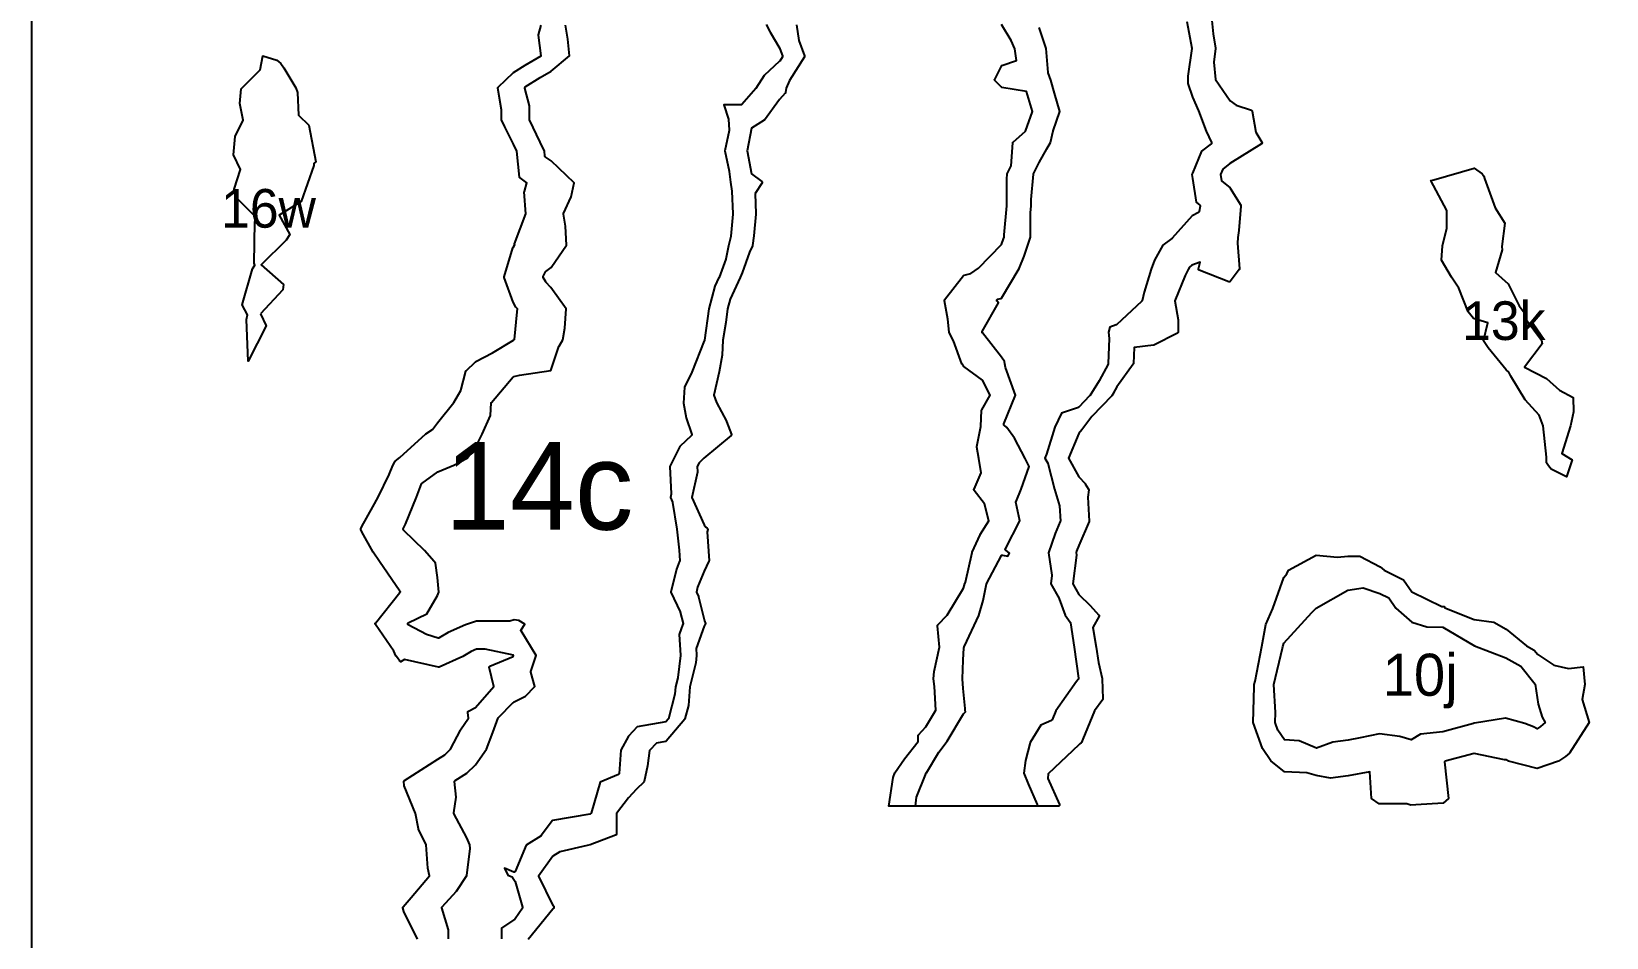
# Model space of a CAD drawing. Header units: millimetres. Extents: x 0 to 500, y 0 to 700.
# Drawn here: x 0 to 101.9, y 448.5 to 507.1 of the extents above; entities that cross this region are included whole.
import ezdxf
from ezdxf.enums import TextEntityAlignment as Align

# ---------------------------------------------------------------- set-up
doc = ezdxf.new("R2010")
doc.units = ezdxf.units.MM
for name, color, linetype in [('CORTE', 1, 'Continuous'), ('GRABADO', 5, 'Continuous'), ('HOJA', 8, 'Continuous')]:
    doc.layers.add(name, color=color, linetype=linetype)

msp = doc.modelspace()

# ---------------------------------------------------------------- linework, layer by layer
at = {"layer": 'CORTE'}
for points in [[(24.96, 448.4), (24.09, 450.18), (24.09, 450.18), (24.09, 450.18), (24.02, 450.42), (24.02, 450.43), (24.02, 450.44), (24.02, 450.44), (24.02, 450.45), (24.02, 450.46), (24.02, 450.47), (24.03, 450.47), (24.03, 450.48), (24.04, 450.49), (24.55, 451.1), (25.74, 452.5), (25.64, 452.98), (25.64, 452.98), (25.52, 454.5), (25.03, 455.51), (25.03, 455.51), (25.03, 455.51), (25.03, 455.52), (24.83, 456.53), (24.11, 458.31), (24.11, 458.32), (24.11, 458.33), (24.11, 458.33), (24.09, 458.59), (24.09, 458.59), (24.09, 458.6), (24.09, 458.61), (24.09, 458.62), (24.1, 458.63), (24.1, 458.64), (24.11, 458.65), (24.12, 458.65), (24.12, 458.66), (26.29, 460.04), (26.73, 460.32), (27.1, 460.68), (27.75, 461.91), (27.75, 461.92), (28.26, 462.69), (28.22, 463.06), (28.22, 463.06), (28.22, 463.07), (28.22, 463.08), (28.22, 463.09), (28.22, 463.1), (28.23, 463.1), (28.23, 463.11), (28.24, 463.12), (28.25, 463.13), (28.26, 463.13), (28.72, 463.38), (29.91, 464.73), (29.61, 465.97), (29.61, 465.97), (29.61, 465.98), (29.61, 465.99), (29.61, 466), (29.61, 466), (29.62, 466.01), (29.62, 466.02), (29.62, 466.02), (29.63, 466.03), (29.63, 466.03), (29.64, 466.04), (29.65, 466.05), (31.16, 466.68), (31.18, 466.74), (31.17, 466.75), (29.34, 467.15), (28.79, 467.15), (28.43, 466.99), (27.89, 466.68), (27.89, 466.68), (26.36, 465.98), (26.35, 465.98), (26.33, 465.98), (26.32, 465.98), (24.12, 466.47), (23.92, 466.34), (23.92, 466.34), (23.91, 466.33), (23.89, 466.33), (23.88, 466.33), (23.88, 466.33), (23.87, 466.33), (23.86, 466.33), (23.85, 466.34), (23.84, 466.34), (23.83, 466.35), (23.82, 466.36), (23.82, 466.36), (23.68, 466.59), (23.58, 466.69), (23.57, 466.7), (23.57, 466.71), (23.57, 466.71), (23.56, 466.72), (23.44, 467.02), (22.24, 468.74), (22.23, 468.75), (22.23, 468.75), (22.23, 468.76), (22.23, 468.77), (22.22, 468.78), (22.22, 468.78), (22.22, 468.79), (22.23, 468.8), (22.23, 468.8), (22.23, 468.81), (22.23, 468.82), (22.24, 468.82), (22.24, 468.83), (23.82, 470.81), (23.83, 470.81), (23.83, 470.82), (23.83, 470.82), (23.84, 470.82), (23.85, 470.83), (23.87, 470.84), (23.87, 470.84), (23.82, 470.9), (23.82, 470.9), (22.51, 472.82), (22.09, 473.42), (22.09, 473.42), (21.37, 474.72), (21.37, 474.72), (21.36, 474.72), (21.31, 474.88), (21.31, 474.88), (21.31, 474.89), (21.31, 474.89), (21.31, 474.9), (21.31, 474.91), (21.31, 474.92), (21.31, 474.92), (21.36, 475.07), (21.37, 475.08), (22.08, 476.35), (22.08, 476.35), (22.43, 476.97), (23.13, 478.44), (23.37, 479.01), (23.51, 479.26), (23.51, 479.27), (23.51, 479.27), (23.52, 479.28), (23.52, 479.29), (23.83, 479.54), (25.5, 481.07), (25.5, 481.07), (25.5, 481.07), (25.93, 481.35), (26.27, 481.77), (27.32, 483.09), (27.76, 483.87), (28.09, 485.11), (28.09, 485.11), (28.09, 485.12), (28.09, 485.13), (28.1, 485.13), (28.1, 485.14), (28.11, 485.14), (28.72, 485.72), (28.73, 485.72), (28.73, 485.73), (29.82, 486.29), (31.18, 487.12), (31.25, 487.17), (31.42, 488.94), (31.44, 489.14), (31.33, 489.25), (31.32, 489.26), (31.32, 489.26), (31.15, 489.57), (31.15, 489.57), (30.58, 491.18), (30.58, 491.19), (30.58, 491.19), (30.58, 491.2), (30.58, 491.21), (30.58, 491.22), (30.58, 491.22), (31.14, 493.09), (31.15, 493.1), (31.15, 493.1), (31.21, 493.22), (31.21, 493.23), (31.22, 493.24), (31.22, 493.25), (31.23, 493.25), (31.26, 493.27), (31.25, 493.32), (31.25, 493.33), (31.25, 493.34), (31.25, 493.34), (31.25, 493.35), (31.25, 493.35), (31.98, 495.29), (31.87, 496.7), (31.87, 496.71), (31.87, 496.71), (31.88, 496.72), (31.88, 496.72), (32.04, 497.29), (31.6, 497.61), (31.59, 497.61), (31.58, 497.62), (31.58, 497.63), (31.57, 497.63), (31.57, 497.64), (31.57, 497.65), (31.57, 497.65), (31.56, 497.66), (31.4, 499.33), (31.17, 499.79), (31.17, 499.79), (30.62, 500.92), (30.41, 501.36), (30.41, 501.37), (30.41, 501.38), (30.41, 501.38), (30.41, 501.39), (30.41, 502), (30.17, 503.42), (30.17, 503.43), (30.17, 503.43), (30.17, 503.44), (30.17, 503.45), (30.18, 503.46), (30.18, 503.46), (30.18, 503.47), (30.19, 503.48), (31.17, 504.42), (31.17, 504.43), (31.92, 504.9), (31.92, 504.9), (32.97, 505.51), (32.79, 506.84), (32.79, 506.84), (32.79, 506.85), (32.79, 506.86), (32.97, 507.49)], [(49.48, 507.5), (49.63, 506.5), (50, 505.49), (50, 505.49), (50, 505.48), (50, 505.47), (50, 505.46), (50, 505.45), (50, 505.45), (50, 505.44), (49.99, 505.44), (49.99, 505.43), (49.02, 503.91), (48.82, 503.41), (48.77, 503.12), (48.77, 503.11), (48.76, 503.1), (48.76, 503.09), (48.75, 503.09), (48.75, 503.08), (48.39, 502.67), (47.4, 501.35), (47.4, 501.34), (47.39, 501.33), (47.39, 501.33), (47.38, 501.33), (46.57, 500.83), (46.3, 499.35), (46.57, 497.87), (47.23, 497.38), (47.23, 497.37), (47.24, 497.36), (47.24, 497.36), (47.25, 497.35), (47.25, 497.35), (47.25, 497.34), (47.26, 497.33), (47.26, 497.32), (47.26, 497.32), (47.26, 497.31), (47.26, 497.3), (47.25, 497.29), (47.25, 497.29), (47.25, 497.28), (47.25, 497.28), (46.8, 496.6), (46.85, 495.28), (46.85, 495.27), (46.73, 493.87), (46.63, 493.23), (46.63, 493.22), (46.63, 493.21), (46.45, 492.8), (45.96, 491.48), (45.84, 491.17), (45.84, 491.17), (45.19, 489.78), (45.02, 489.15), (44.9, 488.27), (44.9, 488.27), (44.71, 487.12), (44.68, 486.16), (44.68, 486.15), (44.68, 486.15), (44.47, 485.07), (44.47, 485.07), (44.13, 483.56), (44.31, 483.08), (44.96, 481.88), (44.96, 481.87), (45.27, 481.03), (45.28, 481.03), (45.28, 481.02), (45.28, 481.02), (45.28, 481.01), (45.28, 481), (45.28, 480.99), (45.27, 480.98), (45.27, 480.98), (45.26, 480.97), (45.26, 480.96), (45.25, 480.96), (43.49, 479.49), (43.18, 479.2), (43.06, 478.96), (43.08, 478.61), (43.08, 478.6), (43.08, 478.6), (43.08, 478.59), (42.7, 476.94), (43.51, 475.19), (43.61, 475.04), (43.71, 474.96), (43.71, 474.95), (43.72, 474.95), (43.72, 474.94), (43.73, 474.93), (43.73, 474.93), (43.73, 474.92), (43.73, 474.92), (43.74, 474.91), (43.74, 474.9), (43.74, 474.9), (43.74, 474.89), (43.71, 474.73), (43.83, 472.86), (43.83, 472.86), (43.83, 472.85), (43.82, 472.84), (43.82, 472.84), (43.82, 472.83), (43.51, 472.19), (43.08, 471.16), (43.01, 470.83), (43.14, 470.54), (43.14, 470.53), (43.52, 468.98), (43.59, 468.81), (43.59, 468.8), (43.59, 468.8), (43.59, 468.79), (43.59, 468.78), (43.59, 468.78), (43.59, 468.77), (43.59, 468.76), (43.59, 468.76), (43.58, 468.75), (43.58, 468.75), (43.51, 468.64), (42.99, 467.18), (43.01, 466.75), (43.01, 466.74), (43.01, 466.74), (42.96, 466.27), (42.96, 466.26), (42.59, 464.7), (42.5, 463.51), (42.49, 463.51), (42.26, 462.65), (42.26, 462.64), (42.26, 462.64), (42.25, 462.63), (42.25, 462.62), (41.06, 461.2), (41.05, 461.2), (41.05, 461.19), (41.04, 461.19), (41.03, 461.18), (41.01, 461.18), (40.43, 461.07), (39.98, 460.6), (39.85, 459.6), (39.85, 459.6), (39.62, 458.58), (39.61, 458.57), (39.61, 458.56), (39.61, 458.55), (39.6, 458.55), (39.14, 458.1), (38.61, 457.53), (37.83, 456.53), (37.83, 455.18), (37.83, 455.18), (37.83, 455.17), (37.83, 455.16), (37.82, 455.15), (37.82, 455.15), (37.82, 455.14), (37.81, 455.13), (37.8, 455.12), (37.79, 455.12), (37.79, 455.12), (37.78, 455.11), (36.13, 454.5), (35.93, 454.45), (34.17, 454.05), (33.71, 453.76), (32.8, 452.47), (33.72, 450.58), (33.77, 450.54), (33.77, 450.54), (33.78, 450.53), (33.78, 450.52), (33.78, 450.52), (33.79, 450.51), (33.79, 450.5), (33.79, 450.5), (33.79, 450.49), (33.79, 450.48), (33.79, 450.48), (33.79, 450.47), (33.78, 450.42), (33.78, 450.42), (33.76, 450.39), (33.76, 450.38), (33.76, 450.37), (33.75, 450.37), (33.75, 450.36), (33.74, 450.36), (33.72, 450.33), (32.12, 448.38)], [(76.33, 507.99), (76.42, 506.93), (76.58, 506), (76.58, 505.99), (76.58, 505.98), (76.58, 505.98), (76.47, 505.09), (76.59, 503.98), (77.52, 502.6), (77.91, 502.32), (78.9, 501.98), (78.91, 501.98), (78.92, 501.97), (78.92, 501.97), (78.93, 501.97), (78.93, 501.96), (78.94, 501.96), (78.94, 501.95), (78.95, 501.94), (78.95, 501.93), (78.95, 501.93), (78.95, 501.93), (79.19, 500.56), (79.58, 499.91), (79.58, 499.91), (79.58, 499.9), (79.59, 499.89), (79.59, 499.88), (79.59, 499.88), (79.59, 499.87), (79.59, 499.86), (79.59, 499.85), (79.59, 499.85), (79.58, 499.84), (79.58, 499.83), (79.57, 499.83), (79.57, 499.82), (79.56, 499.81), (79.56, 499.81), (77.51, 498.53), (77.06, 498.18), (76.91, 497.83), (76.98, 497.41), (77.52, 496.96), (77.52, 496.95), (77.52, 496.95), (77.53, 496.94), (78.22, 495.84), (78.22, 495.83), (78.23, 495.82), (78.23, 495.81), (78.23, 495.8), (78.23, 495.8), (78.23, 495.79), (78.08, 494.2), (78.03, 493.75), (78, 493.38), (78.14, 491.72), (78.14, 491.72), (78.14, 491.71), (78.13, 491.71), (78.13, 491.7), (78.13, 491.69), (78.13, 491.69), (78.12, 491.68), (78.12, 491.68), (77.52, 490.92), (77.52, 490.91), (77.51, 490.91), (77.5, 490.9), (77.5, 490.9), (77.49, 490.89), (77.48, 490.89), (77.47, 490.89), (77.47, 490.89), (77.45, 490.89), (77.44, 490.89), (77.44, 490.89), (75.52, 491.65), (75.51, 491.66), (75.5, 491.66), (75.5, 491.67), (75.49, 491.67), (75.49, 491.68), (75.48, 491.68), (75.48, 491.69), (75.48, 491.7), (75.48, 491.7), (75.48, 491.71), (75.47, 491.72), (75.47, 491.72), (75.48, 491.73), (75.48, 491.74), (75.59, 492.17), (75.06, 491.96), (74.89, 491.83), (74.81, 491.69), (74.61, 491.29), (73.96, 489.67), (74.16, 488.43), (74.16, 488.43), (74.16, 487.64), (74.16, 487.64), (74.16, 487.63), (74.16, 487.62), (74.16, 487.61), (74.15, 487.6), (74.14, 487.59), (74.14, 487.59), (74.14, 487.59), (74.13, 487.58), (74.12, 487.58), (72.6, 486.79), (72.59, 486.79), (72.58, 486.79), (71.33, 486.64), (71.27, 485.6), (71.27, 485.6), (71.27, 485.59), (71.27, 485.58), (71.27, 485.58), (71.26, 485.57), (70.19, 484.1), (69.98, 483.71), (69.98, 483.7), (69.87, 483.53), (69.87, 483.52), (68.58, 482.18), (68.06, 481.49), (68.06, 481.49), (67.93, 481.33), (67.75, 481.08), (67.07, 479.5), (67.74, 478.29), (68.15, 477.85), (68.16, 477.84), (68.16, 477.84), (68.37, 477.49), (68.37, 477.49), (68.37, 477.48), (68.37, 477.48), (68.37, 477.47), (68.38, 477.46), (68.38, 477.45), (68.38, 477.45), (68.32, 476.98), (68.4, 475.42), (68.4, 475.41), (68.4, 475.41), (68.4, 475.4), (68.4, 475.39), (67.75, 473.85), (67.6, 473.48), (67.56, 473.37), (67.58, 473.24), (67.58, 473.24), (67.58, 473.23), (67.58, 473.22), (67.36, 471.36), (67.74, 470.67), (68.47, 469.97), (68.47, 469.97), (69.04, 469.35), (69.05, 469.35), (69.05, 469.34), (69.06, 469.33), (69.06, 469.32), (69.06, 469.32), (69.06, 469.31), (69.06, 469.3), (69.06, 469.29), (69.06, 469.29), (69.06, 469.28), (69.05, 469.27), (69.05, 469.27), (68.65, 468.55), (68.86, 467.28), (69.02, 466.29), (69.25, 465.24), (69.25, 465.24), (69.25, 465.23), (69.3, 463.94), (69.3, 463.94), (69.3, 463.93), (69.3, 463.92), (69.3, 463.92), (69.3, 463.91), (69.29, 463.9), (68.76, 463.15), (67.99, 461.32), (67.91, 461.12), (67.91, 461.12), (67.91, 461.11), (67.9, 461.11), (67.9, 461.1), (67.9, 461.1), (67.89, 461.09), (67.81, 461.03), (67.74, 460.96), (67.74, 460.96), (65.75, 459.08), (65.73, 458.78), (66.49, 457.11), (66.49, 457.1), (66.5, 457.09), (66.5, 457.08), (66.5, 457.08), (66.5, 457.07), (66.5, 457.06), (66.5, 457.05), (66.49, 457.05), (66.49, 457.04), (66.49, 457.03), (66.48, 457.03), (66.47, 457.02), (66.46, 457.01), (66.45, 457), (66.44, 457), (66.43, 457), (66.42, 457), (62.92, 457), (56.51, 457), (55.46, 457), (55.73, 458.84), (55.73, 458.85), (55.73, 458.85), (55.85, 459.14), (55.85, 459.15), (55.85, 459.15), (56.47, 460.05), (57.35, 461.18), (57.35, 461.55), (57.35, 461.55), (57.35, 461.56), (57.35, 461.57), (57.36, 461.57), (57.36, 461.58), (57.37, 461.59), (57.37, 461.6), (57.84, 462.13), (58.49, 463.21), (58.4, 464.74), (58.35, 465.22), (58.35, 465.22), (58.35, 465.23), (58.38, 465.69), (58.38, 465.7), (58.38, 465.7), (58.73, 467.27), (58.6, 468.65), (58.6, 468.65), (58.6, 468.66), (58.61, 468.67), (58.61, 468.68), (58.61, 468.68), (58.61, 468.69), (58.62, 468.7), (58.62, 468.7), (58.62, 468.71), (59.23, 469.35), (60.28, 471.09), (60.34, 471.3), (60.35, 471.36), (60.35, 471.37), (60.35, 471.37), (60.36, 471.37), (60.41, 471.48), (60.85, 473.4), (60.85, 473.4), (60.85, 473.41), (61.37, 474.54), (61.37, 474.55), (61.93, 475.43), (61.65, 476.53), (60.98, 477.41), (60.97, 477.41), (60.97, 477.42), (60.97, 477.43), (60.96, 477.44), (60.96, 477.44), (60.96, 477.45), (60.96, 477.46), (60.96, 477.46), (60.96, 477.47), (60.96, 477.48), (60.97, 477.48), (61.42, 478.54), (61.27, 479.48), (61.15, 480.21), (61.15, 480.22), (61.15, 480.22), (61.15, 480.23), (61.15, 480.24), (61.41, 481.54), (61.45, 482.59), (61.45, 482.6), (61.45, 482.6), (61.46, 482.61), (61.46, 482.62), (61.46, 482.62), (62, 483.57), (61.51, 484.53), (60.3, 485.41), (60.3, 485.42), (60.29, 485.42), (60.29, 485.43), (60.19, 485.56), (60.18, 485.57), (60.18, 485.58), (59.63, 487.07), (59.36, 487.61), (59.35, 487.62), (59.35, 487.62), (59.35, 487.63), (59.35, 487.64), (59.27, 488.47), (59.05, 489.67), (59.04, 489.68), (59.04, 489.68), (59.04, 489.69), (59.05, 489.7), (59.05, 489.71), (59.05, 489.71), (59.05, 489.71), (59.06, 489.72), (59.06, 489.73), (60.29, 491.29), (60.29, 491.3), (60.3, 491.3), (60.3, 491.31), (60.31, 491.31), (60.32, 491.32), (60.32, 491.32), (60.75, 491.42), (61.26, 491.78), (62.73, 493.3), (62.87, 493.66), (62.91, 493.77), (62.91, 493.92), (62.91, 493.92), (63.08, 495.8), (63.08, 497.54), (63.08, 497.54), (63.1, 497.84), (63.1, 497.85), (63.11, 497.86), (63.11, 497.86), (63.11, 497.87), (63.36, 498.39), (63.47, 499.88), (63.48, 499.89), (63.48, 499.89), (63.48, 499.9), (63.48, 499.91), (63.49, 499.92), (63.49, 499.92), (64.3, 500.64), (64.75, 501.91), (64.36, 503.2), (62.77, 503.46), (62.76, 503.47), (62.75, 503.48), (62.74, 503.48), (62.32, 503.89), (62.31, 503.9), (62.3, 503.91), (62.3, 503.91), (62.3, 503.92), (62.3, 503.92), (62.29, 503.94), (62.29, 503.94), (62.29, 503.95), (62.29, 503.96), (62.29, 503.97), (62.3, 503.97), (62.3, 503.98), (62.73, 504.84), (62.73, 504.85), (62.74, 504.86), (62.75, 504.87), (62.76, 504.87), (62.76, 504.88), (63.71, 505.2), (63.61, 505.96), (63.36, 506.48), (62.73, 507.52)]]:
    msp.add_lwpolyline(points, dxfattribs=at)
for points in [[(14.82, 488.82), (15.17, 488.05), (14.02, 485.76), (13.91, 488.46), (13.98, 488.76), (13.63, 489.41), (14.3, 491.74), (14.44, 491.97), (14.41, 492.1), (14.44, 494.75), (14.5, 495.08), (13.22, 496.36), (13.11, 496.87), (13.51, 498.16), (13.06, 499.11), (13.17, 500.29), (13.69, 501.33), (13.47, 502.42), (13.56, 503.37), (14.79, 504.6), (14.97, 505.49), (15.86, 505.23), (16.13, 505), (16.32, 504.73), (17.09, 503.44), (17.2, 503.13), (17.28, 501.67), (17.94, 501.01), (18.38, 498.64), (18.26, 498.54), (18.27, 498.41), (17.44, 496.08), (16.02, 495.2), (16.7, 493.95), (16.47, 493.59), (14.85, 491.98), (16.31, 490.72), (16.25, 490.38), (14.82, 488.82)], [(90.71, 497.48), (93.32, 498.23), (93.84, 497.87), (93.89, 497.79), (93.94, 497.73), (93.98, 497.57), (94.68, 495.68), (95.3, 494.69), (95.11, 493.18), (95.12, 492.95), (94.7, 491.5), (95.52, 490.77), (96.22, 489.34), (96.55, 488.9), (96.61, 488.54), (97.66, 487.12), (97.72, 486.89), (96.57, 485.38), (98, 484.64), (98.84, 483.89), (99.72, 483.42), (99.73, 482.49), (99.55, 481.58), (98.99, 479.79), (99.65, 479.38), (99.28, 478.28), (98.3, 478.79), (98.12, 478.99), (97.99, 479.19), (97.98, 479.56), (97.78, 481.58), (97.51, 482.27), (96.62, 483.26), (95.68, 484.79), (95.55, 485.06), (95.39, 485.21), (94.22, 486.62), (93.92, 487.07), (94.19, 488.25), (93.27, 488.51), (92.92, 488.94), (92.31, 490.49), (91.84, 491.19), (91.2, 492.29), (91.26, 493.22), (91.55, 494.36), (91.54, 495.51), (90.5, 497.43), (90.71, 497.48)], [(100.48, 464.86), (100.3, 463.9), (100.74, 462.4), (99.48, 460.42), (99.22, 460.2), (98.77, 459.9), (97.38, 459.42), (95.54, 459.9), (95.38, 459.98), (95.34, 460), (95.27, 459.98), (93.31, 460.41), (91.44, 459.9), (91.4, 459.87), (91.66, 457.49), (91.3, 457.19), (89.53, 457.09), (89.22, 457.06), (88.96, 457.15), (87.17, 457.15), (86.67, 457.48), (86.57, 459.22), (85.16, 458.95), (84.02, 458.8), (83.1, 458.98), (82.49, 459.16), (81.05, 459.21), (80.17, 459.92), (79.63, 460.73), (79.02, 462.4), (79.09, 464.7), (79.09, 464.87), (79.14, 465.08), (79.57, 467.32), (79.84, 468.73), (80.3, 469.78), (81.01, 471.78), (81.19, 472.02), (81.3, 472.25), (83.1, 473.21), (84.47, 473.09), (85.15, 473.16), (85.91, 473.16), (87.23, 472.46), (87.48, 472.26), (88.75, 471.62), (89.28, 470.86), (91.22, 469.9), (91.27, 469.9), (91.38, 469.9), (91.41, 469.81), (93.32, 469.07), (94.59, 468.89), (95.39, 468.44), (96.69, 467.37), (97.2, 467.08), (97.43, 466.79), (98.47, 466.11), (99.42, 465.9), (100.37, 466), (100.48, 464.86)]]:
    msp.add_lwpolyline(points, close=True, dxfattribs=at)
at = {"layer": 'GRABADO'}
for points in [[(26.98, 448.42), (26.98, 449), (26.55, 450.42), (26.55, 450.43), (26.55, 450.43), (26.55, 450.44), (26.55, 450.45), (26.55, 450.46), (26.55, 450.47), (26.55, 450.47), (26.56, 450.48), (26.56, 450.49), (26.57, 450.49), (27.48, 451.51), (28.15, 452.51), (28.38, 454.26), (28.36, 454.5), (28.15, 454.95), (27.32, 456.52), (27.32, 456.53), (27.32, 456.53), (27.31, 456.54), (27.31, 456.55), (27.31, 456.56), (27.31, 456.57), (27.46, 457.57), (27.37, 458.59), (27.37, 458.59), (27.37, 458.6), (27.37, 458.61), (27.37, 458.62), (27.38, 458.62), (27.38, 458.63), (27.39, 458.64), (27.4, 458.65), (27.4, 458.65), (27.4, 458.66), (28.15, 459.13), (28.71, 459.67), (29.44, 460.67), (29.84, 461.75), (30.18, 462.7), (30.19, 462.7), (30.19, 462.71), (30.2, 462.72), (30.2, 462.72), (31.16, 463.69), (31.17, 463.7), (31.17, 463.7), (31.18, 463.71), (31.96, 464.11), (32.56, 464.73), (32.3, 465.65), (32.3, 465.66), (32.3, 465.67), (32.3, 465.68), (32.3, 465.68), (32.3, 465.69), (32.3, 465.7), (32.65, 466.74), (31.67, 468.32), (31.66, 468.32), (31.66, 468.33), (31.66, 468.33), (31.66, 468.34), (31.66, 468.35), (31.66, 468.35), (31.66, 468.36), (31.66, 468.37), (31.66, 468.38), (31.66, 468.38), (31.67, 468.39), (31.67, 468.39), (31.91, 468.76), (31.53, 469), (31.22, 469.04), (30.94, 468.96), (30.93, 468.96), (30.92, 468.96), (28.78, 468.96), (28.08, 468.71), (26.95, 468.22), (26.36, 467.87), (26.35, 467.87), (26.34, 467.86), (26.33, 467.86), (26.32, 467.86), (26.31, 467.86), (25.55, 468.09), (25.55, 468.09), (25.54, 468.09), (24.37, 468.72), (24.36, 468.73), (24.36, 468.73), (24.35, 468.73), (24.35, 468.74), (24.34, 468.75), (24.34, 468.75), (24.34, 468.76), (24.34, 468.77), (24.33, 468.78), (24.33, 468.78), (24.33, 468.79), (24.34, 468.8), (24.34, 468.8), (24.34, 468.81), (24.34, 468.82), (24.34, 468.82), (24.35, 468.83), (24.36, 468.84), (24.37, 468.85), (24.37, 468.85), (25.58, 469.42), (26.26, 470.61), (26.35, 470.83), (26.25, 471.78), (26.12, 472.71), (26.04, 472.81), (25.42, 473.52), (24.06, 474.84), (24.06, 474.85), (24.06, 474.85), (24.05, 474.87), (24.05, 474.88), (24.04, 474.88), (24.04, 474.89), (24.04, 474.9), (24.04, 474.9), (24.04, 474.91), (24.05, 474.92), (24.05, 474.93), (24.18, 475.23), (24.9, 476.96), (25.22, 477.83), (25.22, 477.83), (25.22, 477.84), (25.23, 477.85), (25.23, 477.85), (25.24, 477.86), (25.24, 477.86), (26.28, 478.61), (26.29, 478.61), (26.29, 478.61), (27.32, 479.04), (28.17, 479.49), (28.71, 480.19), (29.15, 481.04), (29.69, 482.24), (29.74, 483.06), (29.74, 483.06), (29.74, 483.07), (29.74, 483.07), (29.74, 483.08), (29.75, 483.09), (29.75, 483.1), (31.16, 484.74), (31.17, 484.75), (31.18, 484.75), (31.18, 484.75), (31.19, 484.76), (31.56, 484.86), (31.57, 484.86), (33.6, 485.16), (33.6, 485.16), (34.11, 486.72), (34.11, 486.73), (34.12, 486.73), (34.36, 487.15), (34.5, 487.89), (34.59, 489.14), (33.6, 490.53), (33.27, 490.87), (33.27, 490.87), (33.26, 490.87), (33.26, 490.88), (33.1, 491.17), (33.1, 491.17), (33.09, 491.18), (33.09, 491.19), (33.09, 491.19), (33.09, 491.2), (33.09, 491.21), (33.09, 491.21), (33.09, 491.22), (33.09, 491.23), (33.1, 491.23), (33.24, 491.53), (33.24, 491.53), (33.25, 491.54), (33.25, 491.55), (33.26, 491.55), (33.61, 491.82), (34.61, 493.26), (34.53, 494.48), (34.4, 495.27), (34.4, 495.27), (34.4, 495.28), (34.4, 495.29), (34.4, 495.29), (34.4, 495.3), (34.4, 495.31), (34.9, 496.39), (35.1, 497.29), (33.61, 498.71), (33.23, 498.98), (33.22, 498.99), (33.22, 499), (33.21, 499), (33.21, 499.01), (33.21, 499.01), (33.21, 499.02), (33.21, 499.03), (33.18, 499.33), (32.89, 499.91), (32.89, 499.91), (32.21, 501.36), (32.2, 501.37), (32.2, 501.37), (32.2, 501.38), (32.2, 501.39), (32.2, 502.26), (31.91, 503.41), (31.91, 503.42), (31.91, 503.43), (31.91, 503.43), (31.91, 503.44), (31.91, 503.45), (31.91, 503.45), (31.91, 503.46), (31.92, 503.47), (31.93, 503.48), (31.93, 503.48), (31.93, 503.49), (31.94, 503.49), (32.9, 504.1), (33.62, 504.51), (34.8, 505.5), (34.7, 506.57), (34.54, 507.49)], [(47.51, 507.53), (47.77, 507.02), (48.4, 505.97), (48.4, 505.97), (48.4, 505.96), (48.57, 505.49), (48.58, 505.49), (48.58, 505.48), (48.58, 505.47), (48.58, 505.46), (48.58, 505.45), (48.57, 505.45), (48.57, 505.44), (48.57, 505.44), (48.57, 505.43), (48.4, 505.16), (48.39, 505.16), (48.39, 505.15), (47.39, 504.22), (46.85, 503.39), (46.84, 503.38), (45.94, 502.35), (45.94, 502.35), (45.94, 502.35), (45.93, 502.34), (45.92, 502.33), (45.91, 502.33), (45.89, 502.33), (44.78, 502.33), (45.08, 501.41), (45.08, 501.41), (45.08, 501.4), (45.08, 501.4), (45.12, 500.69), (45.12, 500.68), (45.12, 500.68), (45.12, 500.67), (44.84, 499.35), (45.12, 498.04), (45.12, 498.03), (45.22, 497.33), (45.29, 496.76), (45.29, 496.76), (45.36, 495.28), (45.36, 495.27), (45.23, 493.84), (45.23, 493.84), (45.23, 493.83), (45.09, 493.22), (44.92, 492.35), (44.92, 492.35), (44.92, 492.35), (44.47, 491.17), (44.46, 491.17), (44.2, 490.6), (43.8, 489.15), (43.52, 487.12), (43.52, 487.12), (43.52, 487.12), (43.52, 487.11), (43.52, 487.11), (43.52, 487.09), (43.52, 487.08), (43.51, 487.08), (42.71, 485.06), (42.71, 485.06), (42.24, 484.09), (42.18, 483.05), (42.35, 482.1), (42.71, 481.03), (42.71, 481.03), (42.71, 481.02), (42.71, 481.01), (42.71, 481.01), (42.71, 481), (42.71, 480.99), (42.71, 480.99), (42.7, 480.98), (42.7, 480.97), (42.7, 480.97), (42.69, 480.96), (42.69, 480.96), (41.93, 480.24), (41.28, 478.96), (41.37, 477.19), (41.37, 477.18), (41.37, 477.17), (41.37, 477.17), (41.32, 476.94), (41.46, 476.64), (41.46, 476.63), (41.46, 476.62), (41.75, 474.91), (41.75, 474.91), (41.89, 473.55), (41.89, 473.55), (41.93, 472.86), (41.93, 472.86), (41.93, 472.85), (41.93, 472.84), (41.93, 472.84), (41.92, 472.83), (41.71, 472.31), (41.36, 470.83), (41.95, 469.55), (41.96, 469.55), (41.96, 469.54), (42.14, 468.8), (42.14, 468.79), (42.14, 468.79), (42.14, 468.78), (42.14, 468.77), (42.14, 468.77), (42.13, 468.76), (41.89, 468.09), (41.97, 466.75), (41.97, 466.74), (41.97, 466.74), (41.8, 465.31), (41.8, 465.3), (41.66, 464.7), (41.62, 464.24), (41.62, 464.24), (41.62, 464.23), (41.2, 462.65), (41.19, 462.64), (41.19, 462.64), (41.19, 462.63), (41.18, 462.62), (41.05, 462.47), (41.05, 462.47), (41.05, 462.46), (41.04, 462.46), (41.03, 462.45), (41.02, 462.45), (41.02, 462.45), (39.17, 462.12), (38.61, 461.53), (38.11, 460.61), (38, 459.11), (38, 459.1), (38, 459.09), (38, 459.09), (37.99, 459.08), (37.99, 459.08), (37.99, 459.07), (37.98, 459.06), (37.98, 459.06), (37.97, 459.05), (37.97, 459.05), (37.96, 459.05), (36.79, 458.54), (36.19, 456.54), (36.19, 456.54), (36.19, 456.54), (36.19, 456.53), (36.18, 456.52), (36.18, 456.52), (36.18, 456.52), (36.18, 456.52), (36.17, 456.51), (36.16, 456.5), (36.15, 456.49), (36.14, 456.48), (36.13, 456.48), (36.12, 456.47), (36.11, 456.47), (33.7, 456.07), (32.97, 455.09), (32.96, 455.09), (32.96, 455.08), (32, 454.47), (31.28, 452.77), (31.28, 452.77), (31.28, 452.76), (31.27, 452.75), (31.26, 452.74), (31.25, 452.74), (31.24, 452.73), (31.23, 452.73), (31.21, 452.73), (31.19, 452.73), (30.59, 452.98), (30.81, 452.54), (31.1, 452.42), (31.1, 452.41), (31.11, 452.41), (31.12, 452.4), (31.12, 452.4), (31.12, 452.39), (31.28, 452.13), (31.28, 452.13), (31.29, 452.12), (31.76, 450.46), (31.76, 450.46), (31.76, 450.45), (31.76, 450.44), (31.76, 450.43), (31.76, 450.43), (31.76, 450.42), (31.76, 450.41), (31.75, 450.4), (31.75, 450.4), (31.28, 449.71), (31.27, 449.71), (31.27, 449.7), (31.26, 449.7), (31.26, 449.69), (30.41, 449.1), (30.41, 448.42)], [(74.72, 507.72), (75.05, 506), (75.06, 505.99), (75.06, 505.98), (75.06, 505.98), (74.8, 504.19), (74.79, 503.95), (74.8, 503.71), (75.09, 502.82), (75.49, 501.94), (75.49, 501.94), (75.97, 500.64), (76.33, 499.9), (76.33, 499.9), (76.33, 499.89), (76.33, 499.88), (76.33, 499.88), (76.33, 499.87), (76.33, 499.86), (76.33, 499.86), (76.33, 499.85), (76.33, 499.84), (76.32, 499.83), (76.32, 499.83), (76.32, 499.82), (76.31, 499.82), (76.31, 499.82), (75.68, 499.33), (75.09, 497.91), (75.06, 497.83), (75.09, 497.57), (75.33, 496.04), (75.56, 495.85), (75.56, 495.85), (75.57, 495.84), (75.58, 495.83), (75.58, 495.81), (75.58, 495.8), (75.58, 495.8), (75.58, 495.79), (75.58, 495.79), (75.52, 495.43), (75.52, 495.42), (75.51, 495.41), (75.51, 495.41), (75.51, 495.41), (75.5, 495.4), (75.5, 495.39), (75.49, 495.39), (75.49, 495.38), (75.48, 495.38), (75.07, 495.15), (73.77, 493.71), (73.77, 493.7), (73.76, 493.7), (73.18, 493.25), (72.64, 492.3), (72.43, 491.7), (71.97, 490.23), (71.83, 489.66), (71.82, 489.66), (71.82, 489.65), (71.82, 489.64), (71.81, 489.64), (71.81, 489.63), (71.81, 489.63), (70.18, 488.11), (70.18, 488.11), (70.17, 488.1), (70.16, 488.1), (70.16, 488.1), (69.74, 487.96), (69.65, 487.64), (69.7, 487.23), (69.7, 487.23), (69.7, 487.22), (69.64, 485.6), (69.64, 485.6), (69.64, 485.59), (69.64, 485.58), (69.63, 485.58), (69.63, 485.57), (69.06, 484.48), (69.06, 484.48), (68.45, 483.53), (68.44, 483.52), (67.74, 482.79), (67.74, 482.78), (67.73, 482.78), (67.72, 482.77), (67.71, 482.77), (66.63, 482.39), (66.18, 481.5), (65.66, 479.76), (65.55, 479.5), (65.73, 479.17), (65.73, 479.17), (65.73, 479.16), (66.16, 477.48), (66.49, 476.42), (66.49, 476.42), (66.49, 476.41), (66.49, 476.41), (66.55, 475.42), (66.55, 475.41), (66.55, 475.41), (66.54, 475.4), (66.54, 475.39), (66.54, 475.39), (66.22, 474.63), (65.78, 473.37), (66, 471.92), (66, 471.92), (66, 471.91), (66, 471.91), (65.93, 471.36), (66.47, 470.41), (66.47, 470.4), (66.47, 470.4), (66.86, 469.34), (67.19, 468.89), (67.19, 468.88), (67.2, 468.87), (67.2, 468.86), (67.2, 468.85), (67.43, 467.28), (67.72, 465.26), (67.72, 465.26), (67.72, 465.25), (67.72, 465.25), (67.72, 465.24), (67.72, 465.23), (67.71, 465.2), (67.71, 465.2), (67.7, 465.18), (67.6, 465.06), (66.25, 463.15), (66.01, 462.57), (66.01, 462.57), (66, 462.56), (66, 462.56), (65.99, 462.55), (65.98, 462.54), (65.97, 462.54), (65.29, 462.23), (64.6, 461.12), (64.3, 459.94), (64.18, 459.12), (64.47, 458.44), (65.04, 457.1), (65.04, 457.1), (65.04, 457.09), (65.04, 457.08), (65.04, 457.07), (65.04, 457.07), (65.04, 457.06), (65.04, 457.05), (65.04, 457.05), (65.04, 457.04), (65.03, 457.03), (65.02, 457.02), (65.02, 457.02), (65.01, 457.01), (64.99, 457), (64.98, 457), (64.97, 457), (58.94, 457), (57.17, 457), (57.25, 457.57), (57.25, 457.58), (57.25, 457.58), (57.83, 459.02), (57.87, 459.14), (57.87, 459.14), (57.88, 459.15), (58.68, 460.49), (58.68, 460.49), (59.22, 461.19), (60.28, 462.97), (60.29, 462.97), (60.3, 462.98), (60.42, 463.09), (60.4, 463.18), (60.4, 463.18), (60.4, 463.19), (60.4, 463.19), (60.4, 463.3), (60.27, 464.61), (60.21, 465.22), (60.21, 465.23), (60.21, 465.23), (60.27, 466.44), (60.31, 467.24), (60.31, 467.24), (60.32, 467.27), (60.32, 467.28), (60.32, 467.29), (60.33, 467.34), (60.34, 467.34), (61.27, 469.33), (61.56, 470.29), (61.77, 471.36), (61.78, 471.37), (61.78, 471.37), (61.78, 471.37), (62.73, 473.19), (62.73, 473.2), (62.73, 473.2), (62.74, 473.21), (62.74, 473.22), (62.75, 473.22), (62.76, 473.23), (62.77, 473.23), (62.77, 473.23), (62.78, 473.23), (62.8, 473.23), (62.81, 473.23), (63.14, 473.15), (63.26, 473.36), (63.01, 473.54), (63.01, 473.54), (63, 473.55), (63, 473.55), (62.99, 473.56), (62.99, 473.57), (62.99, 473.58), (62.98, 473.59), (62.98, 473.59), (62.98, 473.6), (62.98, 473.61), (62.98, 473.61), (62.98, 473.62), (62.99, 473.63), (62.99, 473.63), (63.93, 475.43), (63.67, 476.65), (63.67, 476.65), (63.67, 476.66), (63.67, 476.67), (63.67, 476.68), (63.67, 476.68), (63.68, 476.69), (64.02, 477.48), (64.52, 478.96), (64.26, 479.46), (63.59, 480.78), (63.08, 481.48), (62.91, 481.62), (62.91, 481.63), (62.9, 481.63), (62.9, 481.64), (62.9, 481.64), (62.89, 481.65), (62.89, 481.66), (62.89, 481.67), (62.89, 481.67), (62.89, 481.68), (62.89, 481.69), (62.89, 481.7), (62.89, 481.7), (63.64, 483.57), (63, 485.35), (63, 485.35), (63, 485.36), (62.95, 485.59), (62.93, 485.75), (62.73, 486.01), (61.5, 487.6), (61.49, 487.6), (61.49, 487.61), (61.48, 487.62), (61.48, 487.63), (61.48, 487.64), (61.48, 487.65), (61.48, 487.65), (61.48, 487.66), (61.49, 487.67), (61.49, 487.68), (62.54, 489.54), (62.45, 489.63), (62.45, 489.63), (62.44, 489.64), (62.43, 489.65), (62.43, 489.66), (62.43, 489.66), (62.43, 489.67), (62.43, 489.68), (62.43, 489.69), (62.43, 489.69), (62.43, 489.7), (62.43, 489.71), (62.43, 489.72), (62.44, 489.72), (62.44, 489.73), (62.45, 489.73), (62.45, 489.74), (62.46, 489.74), (62.47, 489.75), (62.48, 489.76), (62.69, 489.81), (62.74, 489.84), (63.89, 491.75), (64.2, 492.55), (64.62, 493.77), (64.62, 495.34), (64.62, 495.35), (64.66, 495.8), (64.66, 496.22), (64.66, 496.22), (64.81, 497.84), (64.81, 497.85), (64.81, 497.86), (64.82, 497.86), (64.82, 497.87), (65.17, 498.6), (65.17, 498.6), (65.68, 499.49), (65.91, 499.9), (66.09, 500.66), (66.09, 500.66), (66.52, 501.91), (66.17, 503.09), (65.92, 503.93), (65.75, 504.41), (65.75, 504.42), (65.75, 504.42), (65.75, 504.43), (65.62, 505.97), (65.17, 507.33)]]:
    msp.add_lwpolyline(points, dxfattribs=at)
msp.add_lwpolyline([(80.93, 467.32), (80.95, 467.39), (81.01, 467.54), (82.81, 469.51), (83.07, 469.78), (83.08, 469.78), (83.09, 469.8), (85.13, 470.96), (86.14, 471.1), (87.22, 470.75), (87.79, 470.46), (88.25, 469.8), (89.27, 468.9), (90.25, 468.59), (91.29, 468.56), (93.34, 467.36), (93.34, 467.36), (93.34, 467.36), (95.37, 466.58), (96.33, 466.04), (97.25, 464.89), (97.45, 463.58), (97.71, 462.75), (97.9, 462.4), (97.6, 462.14), (97.39, 462), (97.16, 462.12), (96.59, 462.34), (95.34, 462.68), (93.34, 462.36), (93.32, 462.35), (93.31, 462.35), (93.27, 462.34), (91.28, 461.8), (89.84, 461.64), (89.24, 461.28), (88.51, 461.5), (87.19, 461.68), (85.93, 461.42), (85.17, 461.27), (84.17, 461.14), (83.11, 460.75), (81.99, 461.22), (81.04, 461.29), (80.62, 461.91), (80.44, 462.4), (80.46, 463.06), (80.36, 464.87), (80.91, 467.21), (80.93, 467.32)], close=True, dxfattribs=at)
at = {"layer": 'HOJA'}
msp.add_lwpolyline([(0, 0), (500, 0), (500, 700), (0, 700)], close=True, dxfattribs=at)

# ---------------------------------------------------------------- texts
at = {"layer": 'GRABADO'}
for s, height, p in [('16w', 2.5, (15.33, 495.64)), ('13k', 2.5, (95.23, 488.38)), ('14c', 5.658, (32.83, 477.7)), ('10j', 2.715, (89.82, 465.49))]:
    msp.add_text(s, height=height, dxfattribs=at).set_placement(p, align=Align.MIDDLE_CENTER)

doc.saveas('drawing.dxf')
